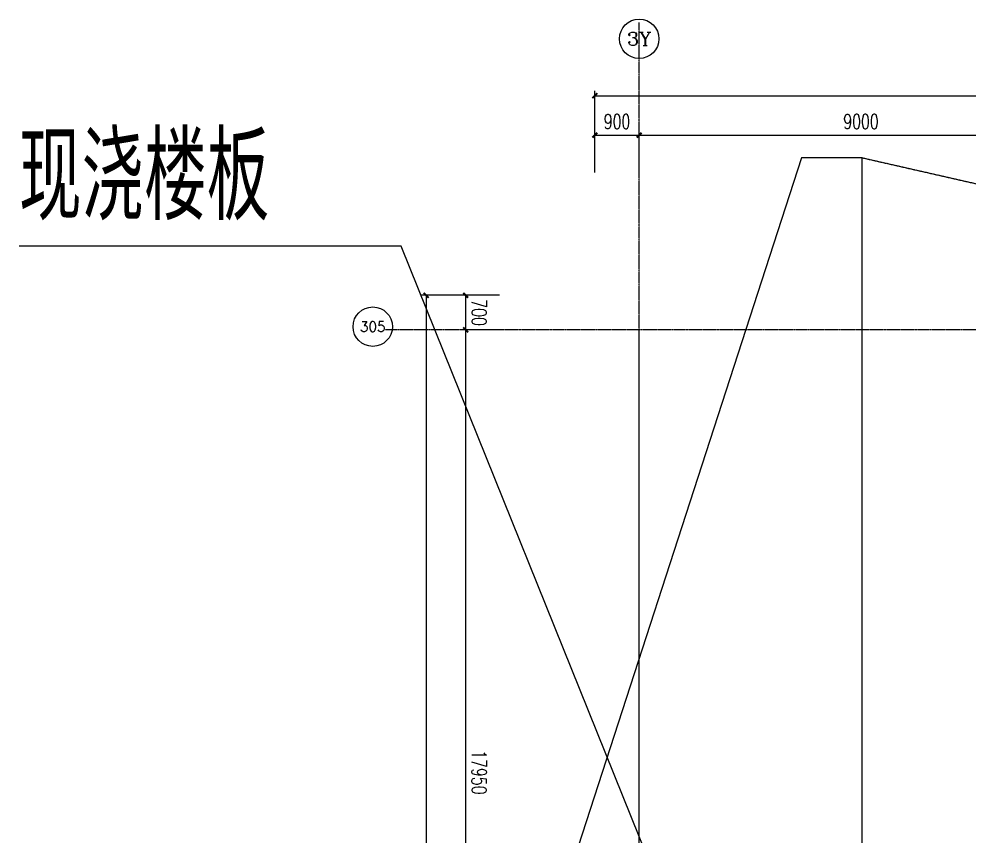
# Model space of a CAD drawing. Extents: x -954573 to 446329, y 489853 to 1226784.
# Drawn here: x -325437 to -306143, y 610435 to 627024 of the extents above; entities that cross this region are included whole.
import ezdxf
from ezdxf.enums import TextEntityAlignment as Align

# ---------------------------------------------------------------- set-up
doc = ezdxf.new("R2010")
doc.units = 0
doc.header["$LTSCALE"] = 10
doc.header["$MEASUREMENT"] = 0
doc.linetypes.add('10平面$0$DOTE', pattern=[2.42, 2, -0.2, 0.02, -0.2])
doc.layers.get('Defpoints').update_dxf_attribs({"color": 210})
for name, color, linetype in [('10平面$0$A-AXIS-D', 8, 'Continuous'), ('10平面$0$A-AXIS-DOTE', 8, '10平面$0$DOTE'), ('10平面$0$A-SFCE', 8, 'Continuous'), ('10平面$0$A-彩色打印层', 12, 'Continuous'), ('10平面$0$AS-WALL', 8, 'Continuous'), ('10平面$0$PUB_TEXT', 8, 'Continuous'), ('A-LIN-V', 9, 'Continuous'), ('建-引出', 3, 'Continuous')]:
    doc.layers.add(name, color=color, linetype=linetype)
doc.styles.add('10平面$0$_TCH_AXIS', font='COMPLEX', dxfattribs={"bigfont": 'GBCBIG'})
doc.styles.add('10平面$0$_TCH_DIM_T3', font='SIMPLEX', dxfattribs={"width": 0.705882, "bigfont": 'GBCBIG'})
doc.styles.add('10平面$0$A-DIM_T3', font='SIMPLEX', dxfattribs={"width": 0.705882, "bigfont": 'GBCBIG'})
doc.styles.add('A-STANDARD', font='SIMPLEX', dxfattribs={"bigfont": 'GBCBIG'})
doc.dimstyles.new('10平面$0$_TCH_ARCH&&100', dxfattribs={"dimtxt": 297.5, "dimasz": 100, "dimexe": 100, "dimexo": 100, "dimgap": 126.25, "dimtad": 1, "dimdec": 0, "dimzin": 0, "dimdsep": 46, "dimtxsty": '10平面$0$_TCH_DIM_T3', "dimblk": '10平面$0$_ArchTick', "dimcen": 0.09, "dimclrt": 7, "dimazin": 2, "dimtfac": 1, "dimtdec": 0, "dimtix": 1, "dimtmove": 2, "dimatfit": 3, "dimfxl": 0, "dimtolj": 1, "dimtzin": 0, "dimarcsym": 0})
doc.dimstyles.new('10平面$0$A-DIM&&100', dxfattribs={"dimtxt": 297.5, "dimasz": 100, "dimexe": 100, "dimexo": 100, "dimgap": 126.25, "dimtad": 1, "dimdec": 0, "dimzin": 0, "dimdsep": 46, "dimtxsty": '10平面$0$A-DIM_T3', "dimblk": '10平面$0$_ArchTick', "dimcen": 0.09, "dimclrt": 7, "dimazin": 2, "dimtfac": 1, "dimtdec": 0, "dimtix": 1, "dimtmove": 2, "dimatfit": 3, "dimfxl": 0, "dimtolj": 1, "dimtzin": 0, "dimarcsym": 0})

# ---------------------------------------------------------------- blocks, each defined once
blk = doc.blocks.new('10平面$0$_ArchTick')
at = {"color": 0, "linetype": 'ByBlock', "const_width": 0.4}
blk.add_lwpolyline([(-0.5, -0.5), (0.5, 0.5)], dxfattribs=at)
blk = doc.blocks.new('*D3024')
at = {"layer": '10平面$0$A-AXIS-D', "color": 0, "lineweight": -2}
for p, q in [((-94953, -183400), (-95739, -183400)), ((-95639, -183400), (-95639, -184100)), ((-94953, -184100), (-95739, -184100))]:
    blk.add_line(p, q, dxfattribs=at)
at = {"layer": 'Defpoints', "color": 0}
for p in [(-94853, -183400), (-95639, -184100), (-94853, -184100)]:
    blk.add_point(p, dxfattribs=at)
at = {"layer": '10平面$0$A-AXIS-D', "color": 0, "lineweight": -2, "xscale": 100, "yscale": 100, "zscale": 100}
for p, rotation in [((-95639, -183400), 90), ((-95639, -184100), 270)]:
    blk.add_blockref('10平面$0$_ArchTick', p, dxfattribs=dict(at, rotation=rotation))
at = {"layer": '10平面$0$A-AXIS-D', "color": 7, "insert": (-95364, -183750), "char_height": 297.5, "attachment_point": 5, "rotation": 270, "style": '10平面$0$A-DIM_T3'}
blk.add_mtext('\\A1;700', dxfattribs=at)
blk = doc.blocks.new('*D3025')
at = {"layer": '10平面$0$A-AXIS-D', "color": 0, "lineweight": -2}
for p, q in [((-94953, -184100), (-95739, -184100)), ((-95639, -184100), (-95639, -202050)), ((-94953, -202050), (-95739, -202050))]:
    blk.add_line(p, q, dxfattribs=at)
at = {"layer": 'Defpoints', "color": 0}
for p in [(-94853, -184100), (-95639, -202050), (-94853, -202050)]:
    blk.add_point(p, dxfattribs=at)
at = {"layer": '10平面$0$A-AXIS-D', "color": 0, "lineweight": -2, "xscale": 100, "yscale": 100, "zscale": 100}
for p, rotation in [((-95639, -184100), 90), ((-95639, -202050), 270)]:
    blk.add_blockref('10平面$0$_ArchTick', p, dxfattribs=dict(at, rotation=rotation))
at = {"layer": '10平面$0$A-AXIS-D', "color": 7, "insert": (-95364, -193075), "char_height": 297.5, "attachment_point": 5, "rotation": 270, "style": '10平面$0$A-DIM_T3'}
blk.add_mtext('\\A1;17950', dxfattribs=at)
blk = doc.blocks.new('*D3087')
at = {"layer": '10平面$0$A-AXIS-D', "color": 0, "lineweight": -2}
for p, q in [((-95053, -183400), (-96539, -183400)), ((-96439, -183400), (-96439, -256600)), ((-95053, -256600), (-96539, -256600))]:
    blk.add_line(p, q, dxfattribs=at)
at = {"layer": 'Defpoints', "color": 0}
for p in [(-94953, -183400), (-96439, -256600), (-94953, -256600)]:
    blk.add_point(p, dxfattribs=at)
at = {"layer": '10平面$0$A-AXIS-D', "color": 0, "lineweight": -2, "xscale": 100, "yscale": 100, "zscale": 100}
for p, rotation in [((-96439, -183400), 90), ((-96439, -256600), 270)]:
    blk.add_blockref('10平面$0$_ArchTick', p, dxfattribs=dict(at, rotation=rotation))
at = {"layer": '10平面$0$A-AXIS-D', "color": 7, "insert": (-96164, -220000), "char_height": 297.5, "attachment_point": 5, "rotation": 270, "style": '10平面$0$A-DIM_T3'}
blk.add_mtext('\\A1;73200', dxfattribs=at)
blk = doc.blocks.new('*D3088')
at = {"layer": '10平面$0$A-AXIS-D', "color": 0, "lineweight": -2}
for p, q in [((-93018, -180910), (-93018, -180052)), ((-93018, -180152), (-92118, -180152)), ((-92118, -180910), (-92118, -180052))]:
    blk.add_line(p, q, dxfattribs=at)
at = {"layer": 'Defpoints', "color": 0}
for p in [(-92118, -180152), (-93018, -181010), (-92118, -181010)]:
    blk.add_point(p, dxfattribs=at)
at = {"layer": '10平面$0$A-AXIS-D', "color": 0, "lineweight": -2, "xscale": 100, "yscale": 100, "zscale": 100, "rotation": 180}
blk.add_blockref('10平面$0$_ArchTick', (-93018, -180152), dxfattribs=at)
at = {"layer": '10平面$0$A-AXIS-D', "color": 0, "lineweight": -2, "xscale": 100, "yscale": 100, "zscale": 100}
blk.add_blockref('10平面$0$_ArchTick', (-92118, -180152), dxfattribs=at)
at = {"layer": '10平面$0$A-AXIS-D', "color": 7, "insert": (-92568, -179877), "char_height": 297.5, "attachment_point": 5, "style": '10平面$0$_TCH_DIM_T3'}
blk.add_mtext('\\A1;900', dxfattribs=at)
blk = doc.blocks.new('*D3089')
at = {"layer": '10平面$0$A-AXIS-D', "color": 0, "lineweight": -2}
for p, q in [((-92118, -180910), (-92118, -180052)), ((-92118, -180152), (-83118, -180152)), ((-83118, -180910), (-83118, -180052))]:
    blk.add_line(p, q, dxfattribs=at)
at = {"layer": 'Defpoints', "color": 0}
for p in [(-83118, -180152), (-92118, -181010), (-83118, -181010)]:
    blk.add_point(p, dxfattribs=at)
at = {"layer": '10平面$0$A-AXIS-D', "color": 0, "lineweight": -2, "xscale": 100, "yscale": 100, "zscale": 100, "rotation": 180}
blk.add_blockref('10平面$0$_ArchTick', (-92118, -180152), dxfattribs=at)
at = {"layer": '10平面$0$A-AXIS-D', "color": 0, "lineweight": -2, "xscale": 100, "yscale": 100, "zscale": 100}
blk.add_blockref('10平面$0$_ArchTick', (-83118, -180152), dxfattribs=at)
at = {"layer": '10平面$0$A-AXIS-D', "color": 7, "insert": (-87618, -179877), "char_height": 297.5, "attachment_point": 5, "style": '10平面$0$_TCH_DIM_T3'}
blk.add_mtext('\\A1;9000', dxfattribs=at)
blk = doc.blocks.new('*D3111')
at = {"layer": '10平面$0$A-AXIS-D', "color": 0, "lineweight": -2}
for p, q in [((-93018, -180810), (-93018, -179252)), ((-93018, -179352), (92682, -179352)), ((92682, -180810), (92682, -179252))]:
    blk.add_line(p, q, dxfattribs=at)
at = {"layer": 'Defpoints', "color": 0}
for p in [(92682, -179352), (-93018, -180910), (92682, -180910)]:
    blk.add_point(p, dxfattribs=at)
at = {"layer": '10平面$0$A-AXIS-D', "color": 0, "lineweight": -2, "xscale": 100, "yscale": 100, "zscale": 100, "rotation": 180}
blk.add_blockref('10平面$0$_ArchTick', (-93018, -179352), dxfattribs=at)
at = {"layer": '10平面$0$A-AXIS-D', "color": 0, "lineweight": -2, "xscale": 100, "yscale": 100, "zscale": 100}
blk.add_blockref('10平面$0$_ArchTick', (92682, -179352), dxfattribs=at)
at = {"layer": '10平面$0$A-AXIS-D', "color": 7, "insert": (-168, -179077), "char_height": 297.5, "attachment_point": 5, "style": '10平面$0$_TCH_DIM_T3'}
blk.add_mtext('\\A1;185700', dxfattribs=at)
blk = doc.blocks.new('10平面$0$dote')
at = {"layer": '10平面$0$A-AXIS-D'}
for centre in [(-92117.8, -178196), (-97524.5, -184035.7)]:
    blk.add_circle(centre, 400, dxfattribs=at)
at = {"layer": '10平面$0$A-AXIS-DOTE', "ltscale": 2}
for p, q in [((-92117.8, -264080), (-92117.8, -177865)), ((98696.4, -184100), (-97273.6, -184100))]:
    blk.add_line(p, q, dxfattribs=at)
at = {"layer": '10平面$0$PUB_TEXT', "style": '10平面$0$_TCH_AXIS'}
for s, height, p, p2 in [('3Y', 270.86, (-92362.9, -178331.5), (-91872.7, -178331.5)), ('305', 206.28, (-97784.8, -184138.9), (-97264.2, -184138.9))]:
    blk.add_text(s, height=height, dxfattribs=at).set_placement(p, p2, align=Align.FIT)
at = {"layer": '10平面$0$A-AXIS-D'}
for base, p1, p2, picture, middle in [((92682.2, -179352.2), (-93017.8, -180910.2), (92682.2, -180910.2), '*D3111', (-167.8, -179077.2)), ((-92117.8, -180152.2), (-93017.8, -181010.2), (-92117.8, -181010.2), '*D3088', (-92567.8, -179877.2)), ((-83117.8, -180152.2), (-92117.8, -181010.2), (-83117.8, -181010.2), '*D3089', (-87617.8, -179877.2))]:
    dim = blk.add_linear_dim(base=base, p1=p1, p2=p2, angle=0, dimstyle='10平面$0$_TCH_ARCH&&100', override={"dimgap": 0}, dxfattribs=at)
    dim.commit()
    dim.dimension.update_dxf_attribs({"geometry": picture, "text_midpoint": middle, "dimtype": 129})
for base, p1, p2, picture, middle in [((-96439.4, -256600.1), (-94953, -183400), (-94953, -256600.1), '*D3087', (-96164.4, -220000)), ((-95639.4, -184100), (-94853, -183400), (-94853, -184100), '*D3024', (-95364.4, -183750)), ((-95639.4, -202050), (-94853, -184100), (-94853, -202050), '*D3025', (-95364.4, -193075))]:
    dim = blk.add_linear_dim(base=base, p1=p1, p2=p2, angle=270, dimstyle='10平面$0$A-DIM&&100', override={"dimgap": 0}, dxfattribs=at)
    dim.commit()
    dim.dimension.update_dxf_attribs({"geometry": picture, "text_midpoint": middle, "dimtype": 129, "text_rotation": 270})
blk = doc.blocks.new('10平面')
at = {"layer": '10平面$0$A-AXIS-DOTE'}
blk.add_line((-308329.1, 624210.1), (-294754.2, 621120), dxfattribs=at)
at = {"layer": '10平面$0$A-SFCE'}
blk.add_lwpolyline([(-308329.1, 587810.1), (-308329.1, 624210.1), (-309561.9, 624210.1), (-321372.4, 587810.1)], close=True, dxfattribs=at)
at = {"layer": '10平面$0$A-彩色打印层'}
blk.add_line((-312854.2, 602770), (-312854.2, 620720), dxfattribs=at)
at = {"layer": '10平面$0$AS-WALL'}
blk.add_blockref('10平面$0$dote', (-220736.4, 804820), dxfattribs=at)

msp = doc.modelspace()

# ---------------------------------------------------------------- block references
at = {"layer": 'A-LIN-V'}
msp.add_blockref('10平面', (0, 0), dxfattribs=at)

# ---------------------------------------------------------------- next in the draw order: linework, layer by layer
at = {"layer": '建-引出'}
for p, q in [((-317686.9, 622418.2), (-325436.9, 622418.2)), ((-311656.9, 607478.2), (-317686.9, 622418.2))]:
    msp.add_line(p, q, dxfattribs=at)

# ---------------------------------------------------------------- next in the draw order: texts
at = {"layer": '建-引出', "color": 7, "style": 'A-STANDARD'}
msp.add_text('现浇楼板', height=1762.96, dxfattribs=at).set_placement((-325436.9, 622943.2))

doc.saveas('drawing.dxf')
